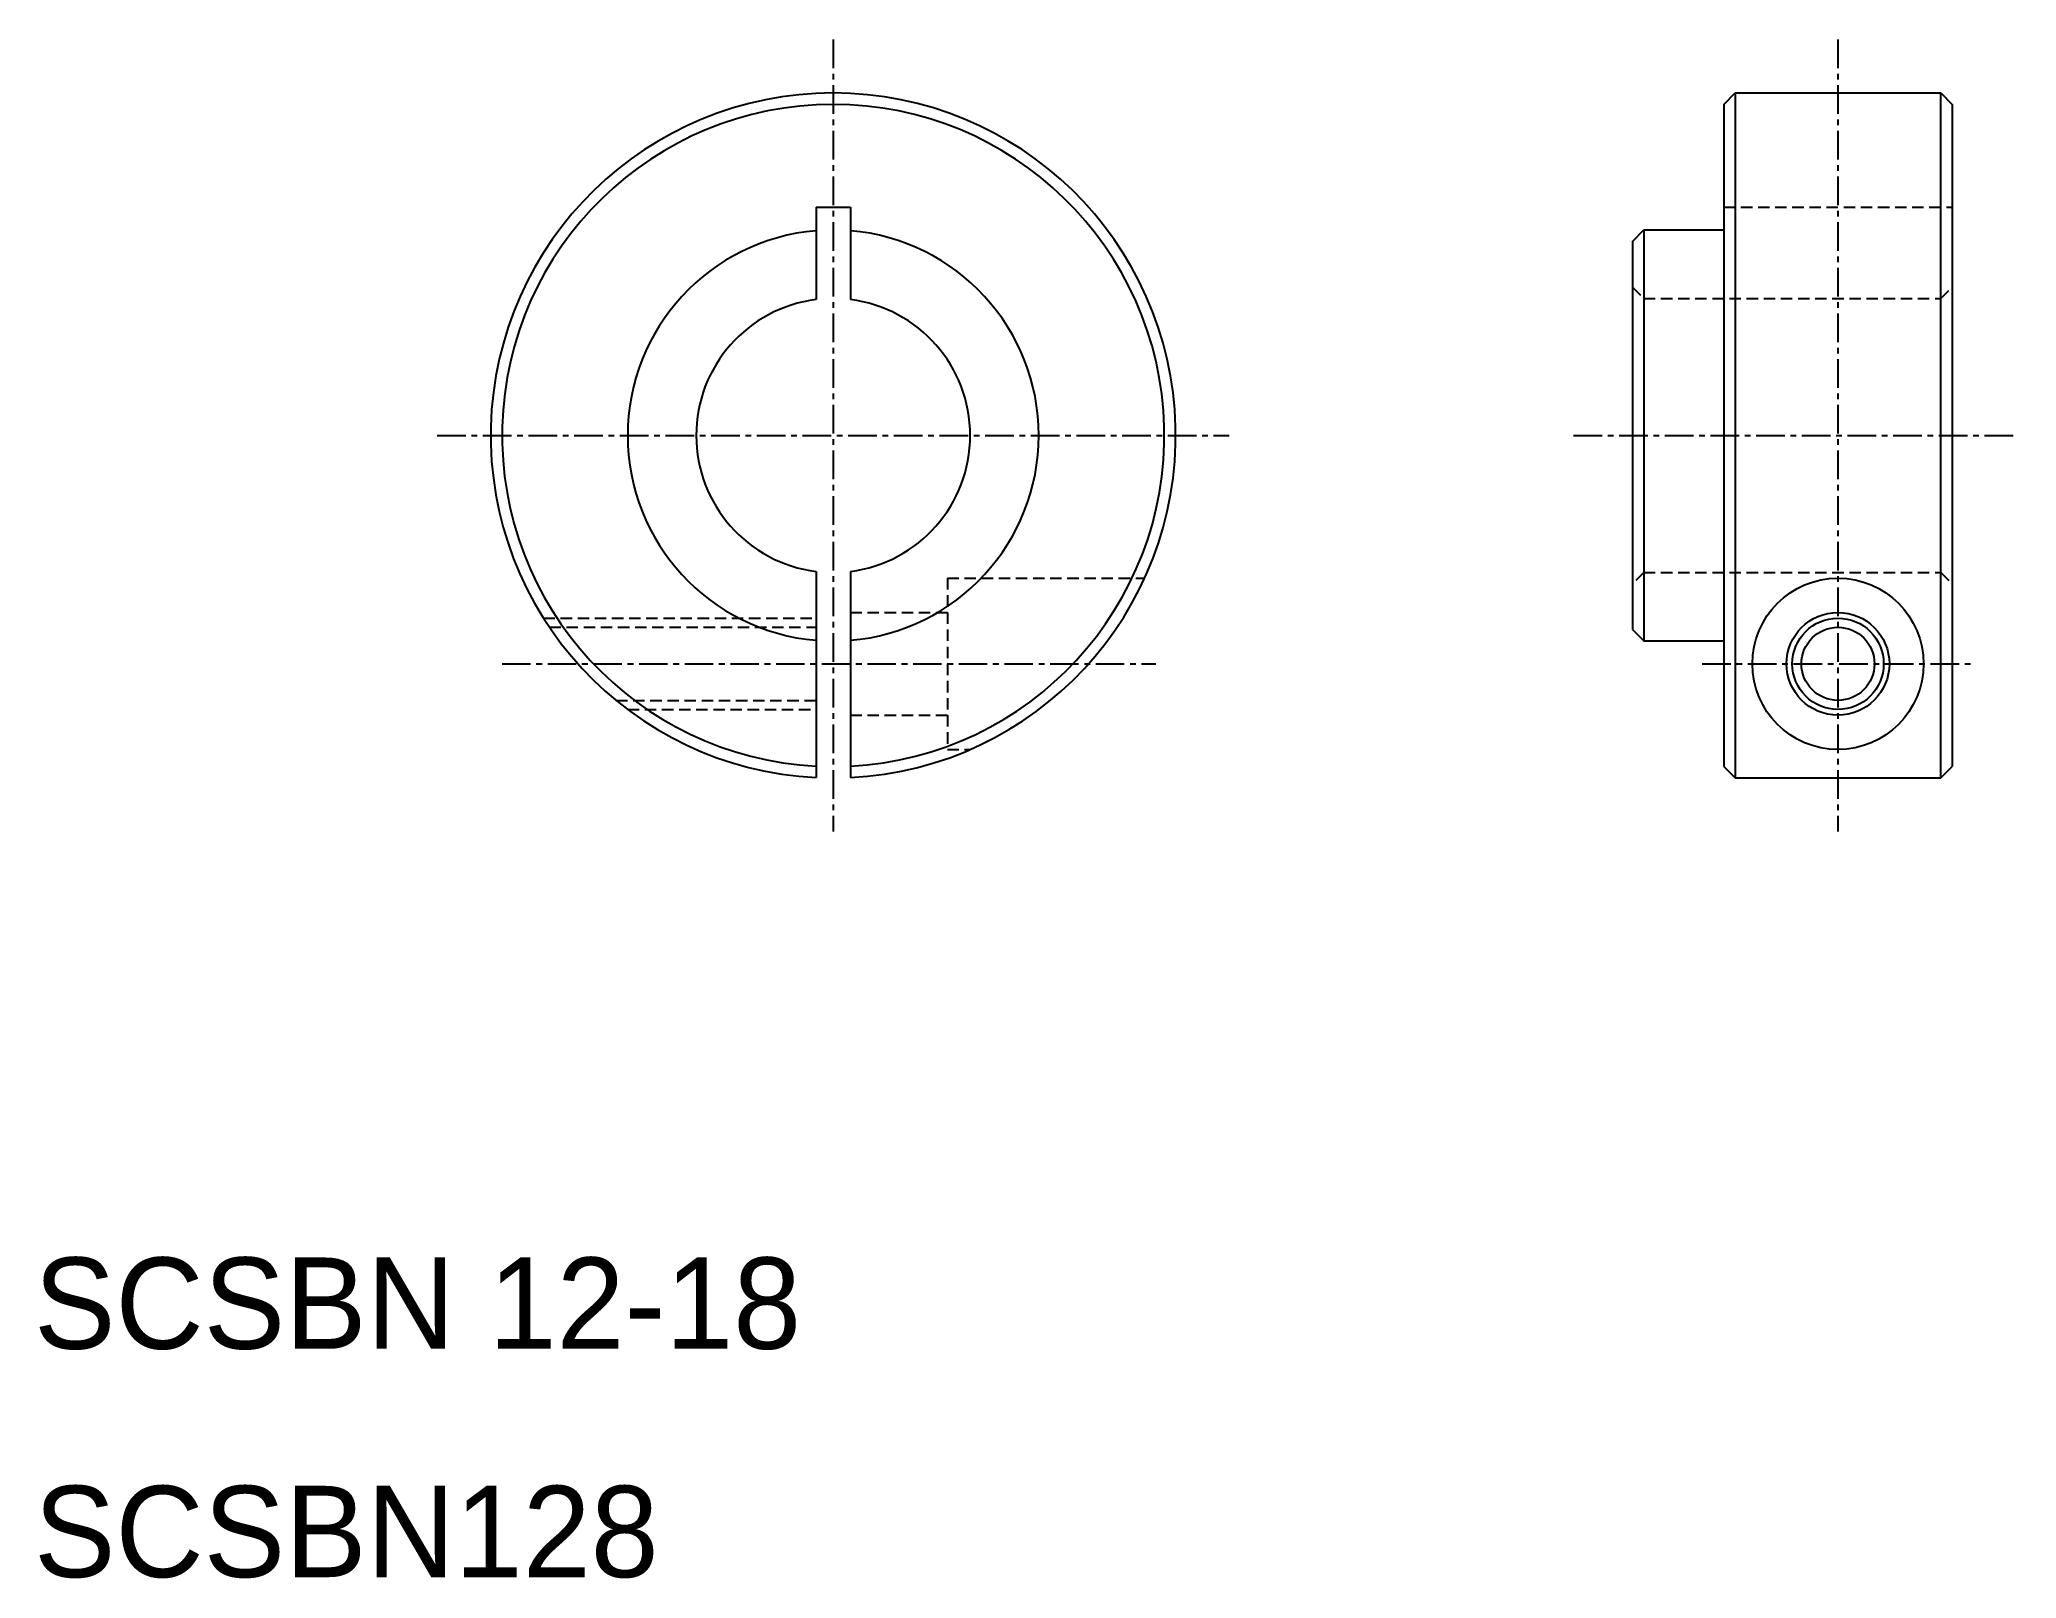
# Model space of a CAD drawing. Extents: x 10.2 to 96.8, y 9.9 to 77.3.
import ezdxf

# ---------------------------------------------------------------- set-up
doc = ezdxf.new("R2010")
doc.units = 0
doc.linetypes.add('CENTER', pattern=[2, 1.25, -0.25, 0.25, -0.25])
doc.linetypes.add('DASHED', pattern=[0.75, 0.5, -0.25])
doc.layers.get('0').update_dxf_attribs({"linetype": 'CONTINUOUS'})
doc.layers.add('CENTER', color=1, linetype='CENTER')

msp = doc.modelspace()

# ---------------------------------------------------------------- linework, layer by layer
at = {"color": 7, "linetype": 'CONTINUOUS'}
for p, q in [((84, 74.5), (84.5, 75)), ((84, 74.5), (84, 45.5)), ((84.5, 75), (84.5, 45)), ((84.5, 75), (93.5, 75)), ((93.5, 45), (93.5, 75)), ((93.5, 75), (94, 74.5)), ((94, 74.5), (94, 45.5)), ((44.25, 70), (44.25, 65.953)), ((44.25, 70), (45.75, 70)), ((45.75, 70), (45.75, 65.953)), ((80, 68.5), (80.5, 69)), ((80, 68.5), (80, 51.5)), ((80.5, 69), (80.5, 51)), ((80.5, 69), (84, 69)), ((84, 67.25), (84, 67.25)), ((84, 60), (84, 60)), ((44.25, 54.047), (44.25, 45.019)), ((45.75, 54.047), (45.75, 45.019)), ((80, 51.5), (80.5, 51)), ((80.5, 51), (84, 51)), ((84, 45.5), (84.5, 45)), ((93.5, 45), (94, 45.5)), ((84.5, 45), (93.5, 45))]:
    msp.add_line(p, q, dxfattribs=at)
at = {"color": 3, "linetype": 'DASHED'}
for p, q in [((84, 70), (94, 70)), ((80, 66.5), (80.5, 66)), ((80.5, 66), (93.5, 66)), ((93.5, 66), (94, 66.5)), ((50, 53.75), (50, 46.25)), ((50, 53.75), (58.636, 53.75)), ((80.5, 54), (80, 53.5)), ((80.5, 54), (93.5, 54)), ((93.5, 54), (94, 53.5)), ((32.311, 52), (44.25, 52)), ((45.75, 52.25), (50, 52.25)), ((32.573, 51.6), (44.25, 51.6)), ((35.49, 48.4), (44.25, 48.4)), ((36, 48), (44.25, 48)), ((45.75, 47.75), (50, 47.75)), ((50, 46.25), (50.995, 46.25))]:
    msp.add_line(p, q, dxfattribs=at)
at = {"color": 7, "linetype": 'CONTINUOUS'}
for radius in [3.75, 2.25, 1.6]:
    msp.add_circle((89, 50), radius, dxfattribs=at)
at = {"color": 3}
msp.add_circle((89, 50), 2, dxfattribs=at)
at = {"color": 7, "linetype": 'CONTINUOUS'}
for radius, start, end in [(15, 272.86598, 267.13402), (14.5, 272.9649, 267.0351), (9, 94.78019, 265.21981), (9, 274.78019, 85.21981), (6, 97.18076, 262.81924), (6, 277.18076, 82.81924)]:
    msp.add_arc((45, 60), radius, start, end, dxfattribs=at)
at = {"layer": 'CENTER', "color": 1, "linetype": 'CENTER'}
for p, q in [((45, 77.34), (45, 42.66)), ((89, 77.34), (89, 42.66)), ((27.66, 60), (62.34, 60)), ((77.42, 60), (96.817, 60)), ((30.497, 50), (59.135, 50)), ((83.054, 50), (94.946, 50))]:
    msp.add_line(p, q, dxfattribs=at)

# ---------------------------------------------------------------- texts
at = {"color": 7, "linetype": 'CONTINUOUS'}
for s, p in [('SCSBN 12-18', (10, 20)), ('SCSBN128', (10, 10))]:
    msp.add_text(s, height=4, dxfattribs=at).set_placement(p)

doc.saveas('drawing.dxf')
